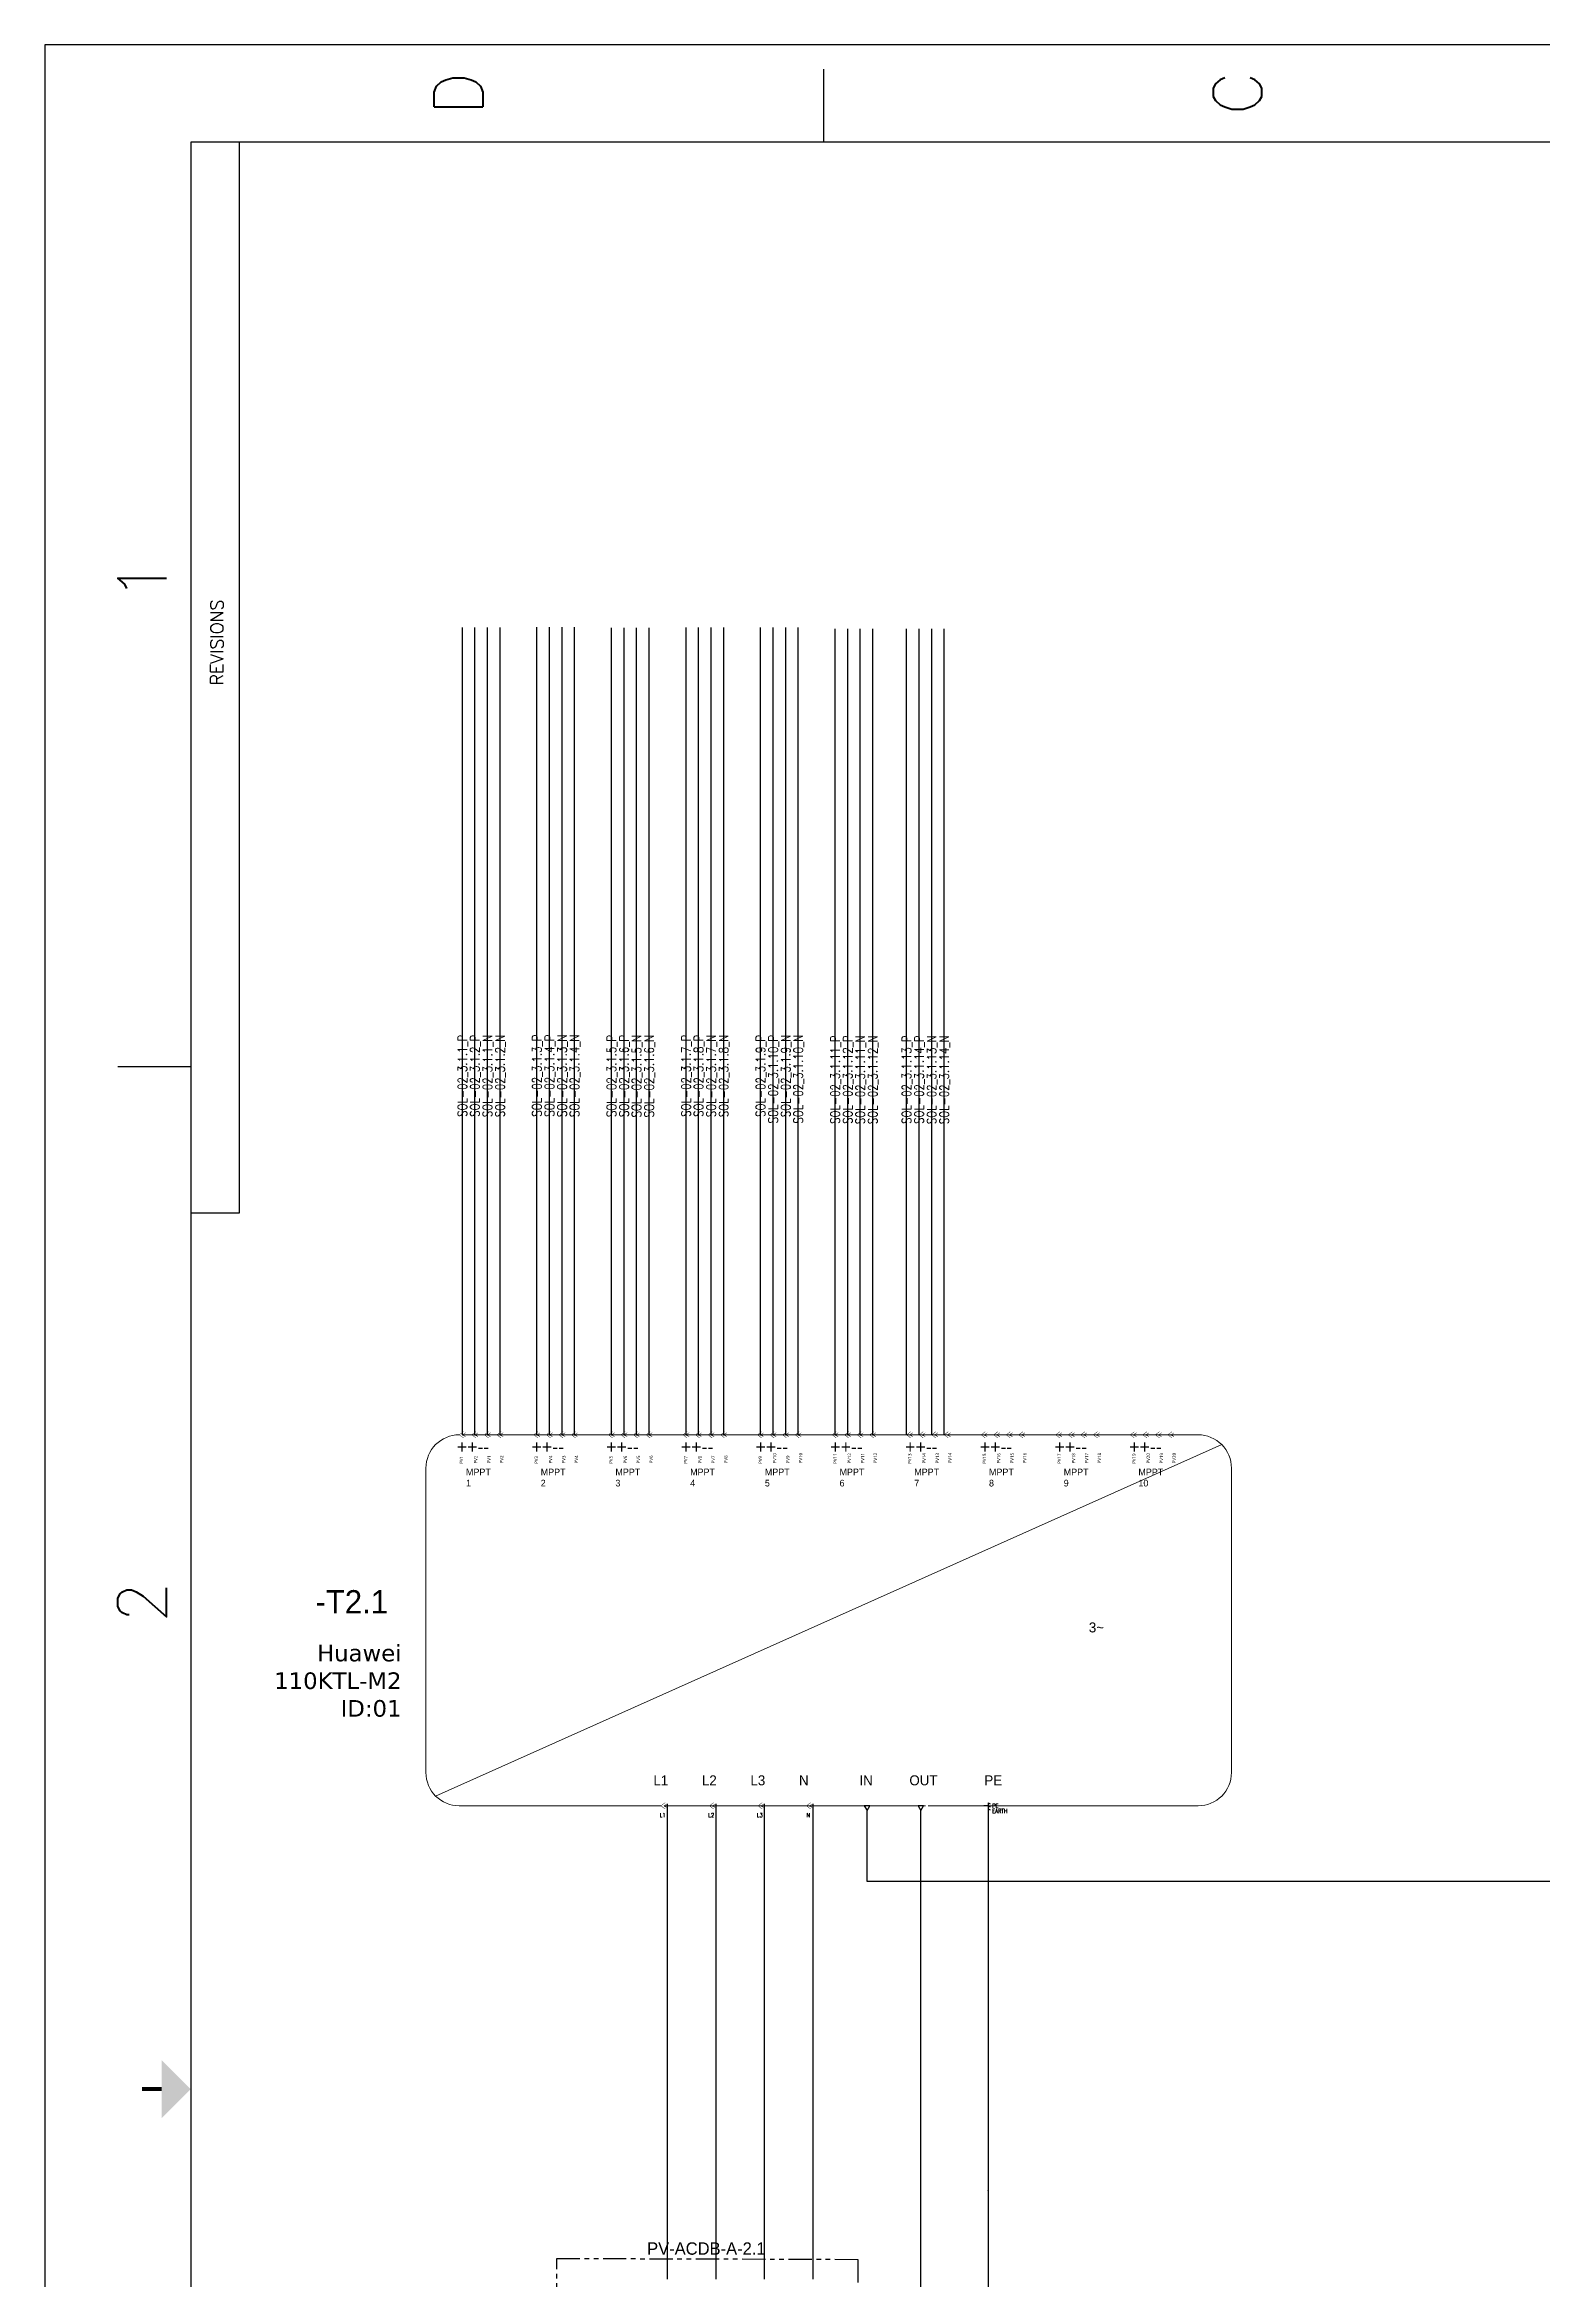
# Model space of a CAD drawing. Header units: inches. Extents: x -25 to 1235, y -506 to 1148.
# Drawn here: x -25 to 581, y 244 to 1148 of the extents above; entities that cross this region are included whole.
import ezdxf
from ezdxf.enums import TextEntityAlignment as Align

# ---------------------------------------------------------------- set-up
doc = ezdxf.new("R2010")
doc.units = ezdxf.units.IN
doc.header["$MEASUREMENT"] = 0
doc.linetypes.add('HIDDEN2', pattern=[0.1875, 0.125, -0.0625])
doc.linetypes.add('PHANTOM2', pattern=[1.25, 0.625, -0.125, 0.125, -0.125, 0.125, -0.125])
for name, color, linetype in [('DESC', 1, 'Continuous'), ('GRN_12AWG', 3, 'Continuous'), ('LOCBOX', 92, 'HIDDEN2'), ('RED_10AWG', 1, 'Continuous'), ('RED_12AWG', 1, 'Continuous'), ('SYMS', 7, 'Continuous'), ('TAGS', 51, 'Continuous'), ('Title Block', 7, 'Continuous'), ('Viewport', 7, 'Continuous'), ('WHT_10AWG', 7, 'Continuous'), ('WHT_9AWG', 7, 'Continuous'), ('WIREFIXED', 70, 'Continuous')]:
    doc.layers.add(name, color=color, linetype=linetype)
doc.styles.add('Roman', font='romans')
doc.styles.add('WD', font='romans.shx')

# ---------------------------------------------------------------- blocks, each defined once
blk = doc.blocks.new('ANSI_border_C')
at = {"layer": 'Title Block'}
for p, q in [((21, 16), (0, 16)), ((21, 0), (21, 16)), ((15.75, 15.25), (15.75, 15.625)), ((20.5, 15.25), (0.5, 15.25)), ((15, 15.25), (15, 15)), ((20.5, 0.75), (20.5, 15.25)), ((15, 15), (20.5, 15)), ((20.5, 12), (20.875, 12))]:
    blk.add_line(p, q, dxfattribs=at)
at = {"layer": 'Title Block', "const_width": 0.02}
blk.add_lwpolyline([(10.5, 15.5), (10.5, 15.4)], dxfattribs=at)
at = {"layer": 'Title Block'}
blk.add_solid([(10.35, 15.4), (10.65, 15.4), (10.5, 15.25)], dxfattribs=at)
at = {"layer": 'Title Block', "style": 'Roman'}
for s, p in [('2', (13, 15.5)), ('1', (18.25, 15.5)), ('D', (20.75, 13.875)), ('C', (20.75, 9.875))]:
    blk.add_text(s, height=0.25, dxfattribs=at).set_placement(p, align=Align.MIDDLE_CENTER)
blk.add_text('REVISIONS', height=0.065, dxfattribs=at).set_placement((17.71, 15.083))
blk = doc.blocks.new('JIC_border_C')
at = {"xscale": 78.77001811510775, "yscale": 78.77001811510775, "zscale": 78.77001811510775, "rotation": 90}
blk.add_blockref('ANSI_border_C', (1235.32, -506.34), dxfattribs=at)
blk = doc.blocks.new('VT0_05')
blk.add_lwpolyline([(0.081, -0.063), (0, 0.078), (-0.081, -0.063)], close=True)
at = {"style": 'WD', "flags": 1}
for tag, p in [('X4TERM01', (-0.045, 0)), ('X2TERM01', (0, 0.078)), ('X1TERM01', (0.045, 0)), ('X8TERM01', (0, -0.063))]:
    blk.add_attdef(tag, p, '', height=0.01, dxfattribs=at)
blk = doc.blocks.new('HGND1')
for p, q in [((0.125, 0), (0, 0)), ((0.125, 0.09375), (0.125, -0.09375)), ((0.125, 0.09375), (0.1875, 0.0625)), ((0.125, 0), (0.1875, -0.03125)), ((0.125, -0.09375), (0.1875, -0.125))]:
    blk.add_line(p, q)
at = {"style": 'WD', "flags": 1}
for tag in ['ASSYCODE', 'X4TERM01', 'CAT', 'FAMILY', 'MFG']:
    blk.add_attdef(tag, (0, 0), '', height=0.01, dxfattribs=at)
at = {"style": 'WD', "width": 0.8}
for tag, p in [('TAG1', (0.25, 0)), ('INST', (0.25, 0.3125)), ('LOC', (0.25, 0.15625)), ('DESC1', (0.25, -0.15625)), ('DESC2', (0.25, -0.3125))]:
    blk.add_attdef(tag, text='', height=0.125, dxfattribs=at).set_placement(p, align=Align.MIDDLE_LEFT)
blk = doc.blocks.new('HC01PJ_1-')
blk.add_line((0.031, 0), (0.094, 0))
for points in [[(0.062, -0.094, 0.0125, 0.0125, 0), (-0.063, 0, 0.0125, 0.0125, 0), (0.062, 0.094, 0, 0, 0)], [(0.125, 0.062, 0.0125, 0.0125, 0), (0.031, 0, 0.0125, 0.0125, 0), (0.125, -0.063, 0, 0, 0)]]:
    blk.add_lwpolyline(points, format="xyseb")
at = {"style": 'WD', "flags": 9}
blk.add_attdef('WDTYPE', text='', height=0.01, dxfattribs=at).set_placement((-0.221, 0.075), align=Align.RIGHT)
at = {"style": 'WD', "width": 0.85}
for tag, p in [('TAG1', (-0.01, 0.125)), ('INST', (-0.012, 0.467)), ('LOC', (-0.012, 0.295)), ('DESC1', (-0.01, -0.344)), ('DESC2', (-0.01, -0.516)), ('DESC3', (-0.01, -0.687))]:
    blk.add_attdef(tag, text='', height=0.125, dxfattribs=at).set_placement(p, align=Align.CENTER)
at = {"style": 'WD'}
for tag, p, flags in [('X4TERMDESC01', (-0.094, 0.031), 1), ('X1TERMDESC02', (0.125, 0.031), 1), ('FAMILY', (0.206, 0.131), 9)]:
    blk.add_attdef(tag, p, '', height=0.01, dxfattribs=dict(at, flags=flags))
at = {"color": 7, "style": 'WD', "flags": 1}
for tag, p in [('X4TERM01', (-0.063, 0)), ('X1TERM02', (0.094, 0))]:
    blk.add_attdef(tag, p, '', height=0.0125, dxfattribs=at)
at = {"style": 'WD'}
for tag, p in [('X2LINK', (0, 0.094)), ('X8LINK', (0, -0.094))]:
    blk.add_attdef(tag, p, '', height=0.01, dxfattribs=at)
at = {"linetype": 'Continuous', "style": 'WD', "flags": 9}
for tag, p in [('ASSYCODE', (0.219, 0.062)), ('MFG', (0.228, 0.089)), ('CAT', (0.23, 0.108))]:
    blk.add_attdef(tag, text='', height=0.01, dxfattribs=at).set_placement(p, align=Align.CENTER)
at = {"linetype": 'Continuous', "style": 'WD', "flags": 8}
blk.add_attdef('TERM01', text='', height=0.125, dxfattribs=at).set_placement((-0.104, -0.031), align=Align.TOP_RIGHT)
blk.add_attdef('TERM02', text='', height=0.125, dxfattribs=at).set_placement((0.146, -0.031), align=Align.TOP_LEFT)
blk = doc.blocks.new('WD_WNV')
at = {"linetype": 'Continuous', "style": 'WD', "width": 0.8}
blk.add_attdef('WIRENO', text='', height=0.125, dxfattribs=at).set_placement((-0.05, 0), align=Align.MIDDLE_RIGHT)
at = {"style": 'WD', "flags": 1}
for tag, p in [('W01USER', (-0.062, 0.094)), ('W02USER', (-0.062, 0.086)), ('W03USER', (-0.062, 0.078)), ('W04USER', (-0.062, 0.07)), ('W05USER', (-0.062, 0.062)), ('W06USER', (-0.062, 0.055)), ('W07USER', (-0.062, 0.047)), ('W08USER', (-0.062, 0.039)), ('W09USER', (-0.062, 0.031)), ('W10USER', (-0.062, 0.023))]:
    blk.add_attdef(tag, text='', height=0.005, dxfattribs=at).set_placement(p, align=Align.CENTER)

msp = doc.modelspace()

# ---------------------------------------------------------------- linework, layer by layer
at = {"color": 5, "lineweight": 9}
msp.add_line((451.09, 581.5), (133.13, 439.28), dxfattribs=at)
for points in [[(224.26, 435.34), (142.63, 435.34, -0.414214), (129.2, 448.77), (129.2, 572, -0.414214), (142.63, 585.44), (142.7, 585.44)], [(144.8, 585.44), (441.59, 585.44, -0.414214), (455.02, 572), (455.02, 448.77, -0.414214), (441.59, 435.34), (332.29, 435.34)]]:
    msp.add_lwpolyline(points, format="xyb", dxfattribs=at)
msp.add_lwpolyline([(331.2, 435.34), (226.35, 435.34)], dxfattribs=at)
at = {"layer": 'GRN_12AWG'}
msp.add_line((356.56, 435.34), (356.56, 164.07), dxfattribs=at)
at = {"layer": 'LOCBOX', "color": 6, "linetype": 'PHANTOM2', "ltscale": 15}
msp.add_lwpolyline([(182.13, 252.24), (303.93, 251.86), (303.93, 153.74), (182.13, 154.11)], close=True, dxfattribs=at)
at = {"layer": 'RED_10AWG'}
for p, q in [((143.96, 585.44), (143.96, 912.04)), ((149.03, 585.44), (149.03, 912.04)), ((154.11, 585.44), (154.11, 912.04)), ((159.18, 585.44), (159.18, 912.04)), ((174.11, 585.44), (174.11, 912.23)), ((179.19, 585.44), (179.19, 912.23)), ((184.26, 585.44), (184.26, 912.23)), ((189.33, 585.44), (189.33, 912.23)), ((204.27, 585.44), (204.27, 911.91)), ((209.34, 585.44), (209.34, 911.91)), ((214.41, 585.44), (214.41, 911.91)), ((219.49, 585.44), (219.49, 911.91)), ((234.42, 585.44), (234.42, 912.03)), ((239.49, 585.44), (239.49, 912.03)), ((244.57, 585.44), (244.57, 912.03)), ((249.64, 585.44), (249.64, 912.03)), ((264.57, 585.44), (264.57, 911.98)), ((269.65, 585.44), (269.65, 911.98)), ((274.72, 585.44), (274.72, 911.98)), ((279.79, 585.44), (279.79, 911.98)), ((294.73, 585.44), (294.73, 911.48)), ((299.8, 585.44), (299.8, 911.48)), ((304.87, 585.44), (304.87, 911.48)), ((309.94, 585.44), (309.94, 911.48)), ((323.62, 585.44), (323.62, 911.48)), ((328.69, 585.44), (328.69, 911.48)), ((333.76, 585.44), (333.76, 911.48)), ((338.84, 585.44), (338.84, 911.48))]:
    msp.add_line(p, q, dxfattribs=at)
at = {"layer": 'RED_12AWG'}
for p, q in [((226.77, 436.18), (226.77, 243.79)), ((246.4, 436.18), (246.4, 243.79)), ((266.03, 436.18), (266.03, 243.79)), ((285.65, 436.18), (285.65, 243.79))]:
    msp.add_line(p, q, dxfattribs=at)
at = {"layer": 'WHT_10AWG'}
for centre in [(356.56, 279.61), (356.56, 264.61)]:
    msp.add_arc(centre, 0.05, 0, 180, dxfattribs=at)
at = {"layer": 'WHT_9AWG'}
for p, q in [((307.61, 404.67), (307.61, 433.45)), ((329.42, 117.11), (329.42, 433.45)), ((325.52, 404.67), (307.61, 404.67)), ((356.46, 404.67), (325.52, 404.67)), ((917.2, 404.67), (356.66, 404.67))]:
    msp.add_line(p, q, dxfattribs=at)

# ---------------------------------------------------------------- block references
at = {"layer": 'SYMS', "color": 5, "lineweight": 9, "xscale": 13.43108688204268, "yscale": 13.43108688204268, "zscale": 13.43108688204268}
for p in [(143.54, 585.44), (148.61, 585.44), (153.69, 585.44), (158.76, 585.44), (173.69, 585.44), (178.77, 585.44), (183.84, 585.44), (188.91, 585.44), (203.85, 585.44), (208.92, 585.44), (213.99, 585.44), (219.07, 585.44), (234, 585.44), (239.07, 585.44), (244.15, 585.44), (249.22, 585.44), (264.15, 585.44), (269.23, 585.44), (274.3, 585.44), (279.37, 585.44), (294.31, 585.44), (299.38, 585.44), (304.45, 585.44), (309.52, 585.44), (324.46, 585.44), (329.53, 585.44), (334.6, 585.44), (339.68, 585.44), (354.61, 585.44), (359.68, 585.44), (364.76, 585.44), (369.83, 585.44), (384.76, 585.44), (389.84, 585.44), (394.91, 585.44), (399.98, 585.44), (414.92, 585.44), (419.99, 585.44), (425.06, 585.44), (430.13, 585.44)]:
    msp.add_blockref('HC01PJ_1-', p, dxfattribs=at)
at = {"layer": 'SYMS', "color": 5, "lineweight": 9}
ref = msp.add_blockref('HC01PJ_1-', (225.1, 435.34), dxfattribs=dict(at, xscale=13.43108688204268, yscale=13.43108688204268, zscale=13.43108688204268))
ref.add_attrib('DESC1', 'L1', dxfattribs={"layer": 'DESC', "height": 1.679, "style": 'WD', "width": 0.85}).set_placement((224.96, 430.73), align=Align.CENTER)
ref = msp.add_blockref('HC01PJ_1-', (244.72, 435.34), dxfattribs=dict(at, xscale=13.43108688204268, yscale=13.43108688204268, zscale=13.43108688204268))
ref.add_attrib('DESC1', 'L2', dxfattribs={"layer": 'DESC', "height": 1.679, "style": 'WD', "width": 0.85}).set_placement((244.58, 430.73), align=Align.CENTER)
ref = msp.add_blockref('HC01PJ_1-', (264.35, 435.34), dxfattribs=dict(at, xscale=13.43108688204268, yscale=13.43108688204268, zscale=13.43108688204268))
ref.add_attrib('DESC1', 'L3', dxfattribs={"layer": 'DESC', "height": 1.679, "style": 'WD', "width": 0.85}).set_placement((264.21, 430.73), align=Align.CENTER)
ref = msp.add_blockref('HC01PJ_1-', (283.97, 435.34), dxfattribs=dict(at, xscale=13.43108688204268, yscale=13.43108688204268, zscale=13.43108688204268))
ref.add_attrib('DESC1', 'N', dxfattribs={"layer": 'DESC', "height": 1.68, "style": 'WD', "width": 0.85}).set_placement((283.83, 430.73), align=Align.CENTER)
at = {"layer": 'SYMS', "color": 5, "lineweight": 9, "xscale": 13.43108688204268, "yscale": 13.43108688204268, "zscale": 13.43108688204268, "rotation": 180}
for p in [(307.61, 434.5), (329.42, 434.5)]:
    msp.add_blockref('VT0_05', p, dxfattribs=at)
at = {"layer": 'SYMS', "color": 5, "lineweight": 9}
ref = msp.add_blockref('HGND1', (354.88, 435.34), dxfattribs=dict(at, xscale=13.43108688204268, yscale=13.43108688204268, zscale=13.43108688204268))
ref.add_attrib('TAG1', 'PE', dxfattribs={"layer": 'TAGS', "height": 1.679, "style": 'WD', "width": 0.8}).set_placement((358.24, 435.34), align=Align.MIDDLE_LEFT)
ref.add_attrib('DESC1', 'EARTH', dxfattribs={"layer": 'DESC', "height": 1.679, "style": 'WD', "width": 0.8}).set_placement((358.24, 433.24), align=Align.MIDDLE_LEFT)
at = {"layer": 'Viewport'}
msp.add_blockref('JIC_border_C', (0, 0), dxfattribs=at)
at = {"layer": 'WIREFIXED'}
ref = msp.add_blockref('WD_WNV', (143.96, 748.74), dxfattribs=dict(at, xscale=10, yscale=90, rotation=90))
ref.add_attrib('WIRENOF', 'SOL-02_3.1.1_P', dxfattribs={"linetype": 'Continuous', "height": 3.75, "rotation": 90, "style": 'WD', "width": 0.8}).set_placement((143.96, 747.24), align=Align.MIDDLE_RIGHT)
ref = msp.add_blockref('WD_WNV', (149.03, 748.74), dxfattribs=dict(at, xscale=10, yscale=90, rotation=90))
ref.add_attrib('WIRENOF', 'SOL-02_3.1.2_P', dxfattribs={"linetype": 'Continuous', "height": 3.75, "rotation": 90, "style": 'WD', "width": 0.8}).set_placement((149.03, 747.24), align=Align.MIDDLE_RIGHT)
ref = msp.add_blockref('WD_WNV', (154.11, 748.74), dxfattribs=dict(at, xscale=10, yscale=90, rotation=90))
ref.add_attrib('WIRENOF', 'SOL-02_3.1.1_N', dxfattribs={"linetype": 'Continuous', "height": 3.75, "rotation": 90, "style": 'WD', "width": 0.8}).set_placement((154.11, 747.24), align=Align.MIDDLE_RIGHT)
ref = msp.add_blockref('WD_WNV', (159.18, 748.74), dxfattribs=dict(at, xscale=10, yscale=90, rotation=90))
ref.add_attrib('WIRENOF', 'SOL-02_3.1.2_N', dxfattribs={"linetype": 'Continuous', "height": 3.75, "rotation": 90, "style": 'WD', "width": 0.8}).set_placement((159.18, 747.24), align=Align.MIDDLE_RIGHT)
ref = msp.add_blockref('WD_WNV', (174.11, 748.83), dxfattribs=dict(at, xscale=10, yscale=90, rotation=90))
ref.add_attrib('WIRENOF', 'SOL-02_3.1.3_P', dxfattribs={"linetype": 'Continuous', "height": 3.75, "rotation": 90, "style": 'WD', "width": 0.8}).set_placement((174.11, 747.33), align=Align.MIDDLE_RIGHT)
ref = msp.add_blockref('WD_WNV', (179.19, 748.83), dxfattribs=dict(at, xscale=10, yscale=90, rotation=90))
ref.add_attrib('WIRENOF', 'SOL-02_3.1.4_P', dxfattribs={"linetype": 'Continuous', "height": 3.75, "rotation": 90, "style": 'WD', "width": 0.8}).set_placement((179.19, 747.33), align=Align.MIDDLE_RIGHT)
ref = msp.add_blockref('WD_WNV', (184.26, 748.83), dxfattribs=dict(at, xscale=10, yscale=90, rotation=90))
ref.add_attrib('WIRENOF', 'SOL-02_3.1.3_N', dxfattribs={"linetype": 'Continuous', "height": 3.75, "rotation": 90, "style": 'WD', "width": 0.8}).set_placement((184.26, 747.33), align=Align.MIDDLE_RIGHT)
ref = msp.add_blockref('WD_WNV', (189.33, 748.83), dxfattribs=dict(at, xscale=10, yscale=90, rotation=90))
ref.add_attrib('WIRENOF', 'SOL-02_3.1.4_N', dxfattribs={"linetype": 'Continuous', "height": 3.75, "rotation": 90, "style": 'WD', "width": 0.8}).set_placement((189.33, 747.33), align=Align.MIDDLE_RIGHT)
ref = msp.add_blockref('WD_WNV', (204.27, 748.67), dxfattribs=dict(at, xscale=10, yscale=90, rotation=90))
ref.add_attrib('WIRENOF', 'SOL-02_3.1.5_P', dxfattribs={"linetype": 'Continuous', "height": 3.75, "rotation": 90, "style": 'WD', "width": 0.8}).set_placement((204.27, 747.17), align=Align.MIDDLE_RIGHT)
ref = msp.add_blockref('WD_WNV', (209.34, 748.67), dxfattribs=dict(at, xscale=10, yscale=90, rotation=90))
ref.add_attrib('WIRENOF', 'SOL-02_3.1.6_P', dxfattribs={"linetype": 'Continuous', "height": 3.75, "rotation": 90, "style": 'WD', "width": 0.8}).set_placement((209.34, 747.17), align=Align.MIDDLE_RIGHT)
ref = msp.add_blockref('WD_WNV', (214.41, 748.67), dxfattribs=dict(at, xscale=10, yscale=90, rotation=90))
ref.add_attrib('WIRENOF', 'SOL-02_3.1.5_N', dxfattribs={"linetype": 'Continuous', "height": 3.75, "rotation": 90, "style": 'WD', "width": 0.8}).set_placement((214.41, 747.17), align=Align.MIDDLE_RIGHT)
ref = msp.add_blockref('WD_WNV', (219.49, 748.67), dxfattribs=dict(at, xscale=10, yscale=90, rotation=90))
ref.add_attrib('WIRENOF', 'SOL-02_3.1.6_N', dxfattribs={"linetype": 'Continuous', "height": 3.75, "rotation": 90, "style": 'WD', "width": 0.8}).set_placement((219.49, 747.17), align=Align.MIDDLE_RIGHT)
ref = msp.add_blockref('WD_WNV', (234.42, 748.73), dxfattribs=dict(at, xscale=10, yscale=90, rotation=90))
ref.add_attrib('WIRENOF', 'SOL-02_3.1.7_P', dxfattribs={"linetype": 'Continuous', "height": 3.75, "rotation": 90, "style": 'WD', "width": 0.8}).set_placement((234.42, 747.23), align=Align.MIDDLE_RIGHT)
ref = msp.add_blockref('WD_WNV', (239.49, 748.73), dxfattribs=dict(at, xscale=10, yscale=90, rotation=90))
ref.add_attrib('WIRENOF', 'SOL-02_3.1.8_P', dxfattribs={"linetype": 'Continuous', "height": 3.75, "rotation": 90, "style": 'WD', "width": 0.8}).set_placement((239.49, 747.23), align=Align.MIDDLE_RIGHT)
ref = msp.add_blockref('WD_WNV', (244.57, 748.73), dxfattribs=dict(at, xscale=10, yscale=90, rotation=90))
ref.add_attrib('WIRENOF', 'SOL-02_3.1.7_N', dxfattribs={"linetype": 'Continuous', "height": 3.75, "rotation": 90, "style": 'WD', "width": 0.8}).set_placement((244.57, 747.23), align=Align.MIDDLE_RIGHT)
ref = msp.add_blockref('WD_WNV', (249.64, 748.73), dxfattribs=dict(at, xscale=10, yscale=90, rotation=90))
ref.add_attrib('WIRENOF', 'SOL-02_3.1.8_N', dxfattribs={"linetype": 'Continuous', "height": 3.75, "rotation": 90, "style": 'WD', "width": 0.8}).set_placement((249.64, 747.23), align=Align.MIDDLE_RIGHT)
ref = msp.add_blockref('WD_WNV', (264.57, 748.71), dxfattribs=dict(at, xscale=10, yscale=90, rotation=90))
ref.add_attrib('WIRENOF', 'SOL-02_3.1.9_P', dxfattribs={"linetype": 'Continuous', "height": 3.75, "rotation": 90, "style": 'WD', "width": 0.8}).set_placement((264.57, 747.21), align=Align.MIDDLE_RIGHT)
ref = msp.add_blockref('WD_WNV', (269.65, 748.71), dxfattribs=dict(at, xscale=10, yscale=90, rotation=90))
ref.add_attrib('WIRENOF', 'SOL-02_3.1.10_P', dxfattribs={"linetype": 'Continuous', "height": 3.75, "rotation": 90, "style": 'WD', "width": 0.8}).set_placement((269.65, 747.21), align=Align.MIDDLE_RIGHT)
ref = msp.add_blockref('WD_WNV', (274.72, 748.71), dxfattribs=dict(at, xscale=10, yscale=90, rotation=90))
ref.add_attrib('WIRENOF', 'SOL-02_3.1.9_N', dxfattribs={"linetype": 'Continuous', "height": 3.75, "rotation": 90, "style": 'WD', "width": 0.8}).set_placement((274.72, 747.21), align=Align.MIDDLE_RIGHT)
ref = msp.add_blockref('WD_WNV', (279.79, 748.71), dxfattribs=dict(at, xscale=10, yscale=90, rotation=90))
ref.add_attrib('WIRENOF', 'SOL-02_3.1.10_N', dxfattribs={"linetype": 'Continuous', "height": 3.75, "rotation": 90, "style": 'WD', "width": 0.8}).set_placement((279.79, 747.21), align=Align.MIDDLE_RIGHT)
ref = msp.add_blockref('WD_WNV', (294.73, 748.46), dxfattribs=dict(at, xscale=10, yscale=90, rotation=90))
ref.add_attrib('WIRENOF', 'SOL-02_3.1.11_P', dxfattribs={"linetype": 'Continuous', "height": 3.75, "rotation": 90, "style": 'WD', "width": 0.8}).set_placement((294.73, 746.96), align=Align.MIDDLE_RIGHT)
ref = msp.add_blockref('WD_WNV', (299.8, 748.46), dxfattribs=dict(at, xscale=10, yscale=90, rotation=90))
ref.add_attrib('WIRENOF', 'SOL-02_3.1.12_P', dxfattribs={"linetype": 'Continuous', "height": 3.75, "rotation": 90, "style": 'WD', "width": 0.8}).set_placement((299.8, 746.96), align=Align.MIDDLE_RIGHT)
ref = msp.add_blockref('WD_WNV', (304.87, 748.46), dxfattribs=dict(at, xscale=10, yscale=90, rotation=90))
ref.add_attrib('WIRENOF', 'SOL-02_3.1.11_N', dxfattribs={"linetype": 'Continuous', "height": 3.75, "rotation": 90, "style": 'WD', "width": 0.8}).set_placement((304.87, 746.96), align=Align.MIDDLE_RIGHT)
ref = msp.add_blockref('WD_WNV', (309.94, 748.46), dxfattribs=dict(at, xscale=10, yscale=90, rotation=90))
ref.add_attrib('WIRENOF', 'SOL-02_3.1.12_N', dxfattribs={"linetype": 'Continuous', "height": 3.75, "rotation": 90, "style": 'WD', "width": 0.8}).set_placement((309.94, 746.96), align=Align.MIDDLE_RIGHT)
ref = msp.add_blockref('WD_WNV', (323.62, 748.46), dxfattribs=dict(at, xscale=10, yscale=90, rotation=90))
ref.add_attrib('WIRENOF', 'SOL-02_3.1.13_P', dxfattribs={"linetype": 'Continuous', "height": 3.75, "rotation": 90, "style": 'WD', "width": 0.8}).set_placement((323.62, 746.96), align=Align.MIDDLE_RIGHT)
ref = msp.add_blockref('WD_WNV', (328.69, 748.46), dxfattribs=dict(at, xscale=10, yscale=90, rotation=90))
ref.add_attrib('WIRENOF', 'SOL-02_3.1.14_P', dxfattribs={"linetype": 'Continuous', "height": 3.75, "rotation": 90, "style": 'WD', "width": 0.8}).set_placement((328.69, 746.96), align=Align.MIDDLE_RIGHT)
ref = msp.add_blockref('WD_WNV', (333.76, 748.46), dxfattribs=dict(at, xscale=10, yscale=90, rotation=90))
ref.add_attrib('WIRENOF', 'SOL-02_3.1.13_N', dxfattribs={"linetype": 'Continuous', "height": 3.75, "rotation": 90, "style": 'WD', "width": 0.8}).set_placement((333.76, 746.96), align=Align.MIDDLE_RIGHT)
ref = msp.add_blockref('WD_WNV', (338.84, 748.46), dxfattribs=dict(at, xscale=10, yscale=90, rotation=90))
ref.add_attrib('WIRENOF', 'SOL-02_3.1.14_N', dxfattribs={"linetype": 'Continuous', "height": 3.75, "rotation": 90, "style": 'WD', "width": 0.8}).set_placement((338.84, 746.96), align=Align.MIDDLE_RIGHT)

# ---------------------------------------------------------------- texts
at = {"color": 5, "lineweight": 9, "attachment_point": 1}
for s, width, insert, char_height in [('++--', 0.946, (141.65, 583.25), 5.372), ('++--', 0.946, (171.87, 583.25), 5.372), ('++--', 0.946, (202.09, 583.25), 5.372), ('++--', 0.946, (232.31, 583.25), 5.372), ('++--', 0.946, (262.53, 583.25), 5.372), ('++--', 0.946, (292.75, 583.25), 5.372), ('++--', 0.946, (322.97, 583.25), 5.372), ('++--', 0.946, (353.19, 583.25), 5.372), ('++--', 0.946, (383.41, 583.25), 5.372), ('++--', 0.946, (413.63, 583.25), 5.372), ('MPPT 1', 1.3586, (145.41, 571.75), 2.702), ('MPPT 2', 1.3586, (175.63, 571.75), 2.702), ('MPPT 3', 1.3586, (205.85, 571.75), 2.702), ('MPPT 4', 1.3586, (236.07, 571.75), 2.702), ('MPPT 5', 1.3586, (266.29, 571.75), 2.702), ('MPPT 6', 1.3586, (296.51, 571.75), 2.702), ('MPPT 7', 1.3586, (326.73, 571.75), 2.702), ('MPPT 8', 1.3586, (356.95, 571.75), 2.702), ('MPPT 9', 1.3586, (387.17, 571.75), 2.702), ('MPPT 10', 1.3586, (417.39, 571.75), 2.702), ('3~', 4.2552, (397.34, 509.53), 4.029), ('L1', 4.2552, (221.21, 447.67), 4.029), ('L2', 4.2552, (240.84, 447.67), 4.029), ('L3', 4.2552, (260.46, 447.67), 4.029), ('N', 4.2552, (280.09, 447.67), 4.03), ('IN', 4.2552, (304.53, 447.67), 4.029), ('OUT', 4.2552, (324.75, 447.67), 4.029), ('PE', 4.2552, (355.07, 447.67), 4.029)]:
    msp.add_mtext_dynamic_manual_height_columns(s, width=width, gutter_width=0.325, heights=[0], dxfattribs=dict(at, insert=insert, char_height=char_height))
at = {"color": 5, "lineweight": 9, "char_height": 1.3431, "attachment_point": 1, "rotation": 90}
for s, insert in [('{\\fYu Gothic Medium|b0|i0|c0|p34;PV1}', (142.9, 573.69)), ('{\\fYu Gothic Medium|b0|i0|c0|p34;PV2}', (148.7, 573.81)), ('{\\fYu Gothic Medium|b0|i0|c0|p34;PV1}', (154.05, 573.88)), ('{\\fYu Gothic Medium|b0|i0|c0|p34;PV2}', (159.19, 573.93)), ('{\\fYu Gothic Medium|b0|i0|c0|p34;PV3}', (173.12, 573.69)), ('{\\fYu Gothic Medium|b0|i0|c0|p34;PV4}', (178.92, 573.81)), ('{\\fYu Gothic Medium|b0|i0|c0|p34;PV3}', (184.27, 573.88)), ('{\\fYu Gothic Medium|b0|i0|c0|p34;PV4}', (189.41, 573.93)), ('{\\fYu Gothic Medium|b0|i0|c0|p34;PV5}', (203.34, 573.69)), ('{\\fYu Gothic Medium|b0|i0|c0|p34;PV6}', (209.14, 573.81)), ('{\\fYu Gothic Medium|b0|i0|c0|p34;PV5}', (214.49, 573.88)), ('{\\fYu Gothic Medium|b0|i0|c0|p34;PV6}', (219.63, 573.93)), ('{\\fYu Gothic Medium|b0|i0|c0|p34;PV7}', (233.56, 573.69)), ('{\\fYu Gothic Medium|b0|i0|c0|p34;PV8}', (239.36, 573.81)), ('{\\fYu Gothic Medium|b0|i0|c0|p34;PV7}', (244.71, 573.88)), ('{\\fYu Gothic Medium|b0|i0|c0|p34;PV8}', (249.85, 573.93)), ('{\\fYu Gothic Medium|b0|i0|c0|p34;PV9}', (263.78, 573.69)), ('{\\fYu Gothic Medium|b0|i0|c0|p34;PV10}', (269.58, 573.81)), ('{\\fYu Gothic Medium|b0|i0|c0|p34;PV9}', (274.93, 573.88)), ('{\\fYu Gothic Medium|b0|i0|c0|p34;PV10}', (280.07, 573.93)), ('{\\fYu Gothic Medium|b0|i0|c0|p34;PV11}', (294, 573.69)), ('{\\fYu Gothic Medium|b0|i0|c0|p34;PV12}', (299.8, 573.81)), ('{\\fYu Gothic Medium|b0|i0|c0|p34;PV11}', (305.15, 573.88)), ('{\\fYu Gothic Medium|b0|i0|c0|p34;PV12}', (310.29, 573.93)), ('{\\fYu Gothic Medium|b0|i0|c0|p34;PV13}', (324.22, 573.69)), ('{\\fYu Gothic Medium|b0|i0|c0|p34;PV14}', (330.02, 573.81)), ('{\\fYu Gothic Medium|b0|i0|c0|p34;PV13}', (335.37, 573.88)), ('{\\fYu Gothic Medium|b0|i0|c0|p34;PV14}', (340.51, 573.93)), ('{\\fYu Gothic Medium|b0|i0|c0|p34;PV15}', (354.44, 573.69)), ('{\\fYu Gothic Medium|b0|i0|c0|p34;PV16}', (360.24, 573.81)), ('{\\fYu Gothic Medium|b0|i0|c0|p34;PV15}', (365.59, 573.88)), ('{\\fYu Gothic Medium|b0|i0|c0|p34;PV16}', (370.73, 573.93)), ('{\\fYu Gothic Medium|b0|i0|c0|p34;PV17}', (384.66, 573.69)), ('{\\fYu Gothic Medium|b0|i0|c0|p34;PV18}', (390.46, 573.81)), ('{\\fYu Gothic Medium|b0|i0|c0|p34;PV17}', (395.81, 573.88)), ('{\\fYu Gothic Medium|b0|i0|c0|p34;PV18}', (400.95, 573.93)), ('{\\fYu Gothic Medium|b0|i0|c0|p34;PV19}', (414.88, 573.69)), ('{\\fYu Gothic Medium|b0|i0|c0|p34;PV20}', (420.68, 573.81)), ('{\\fYu Gothic Medium|b0|i0|c0|p34;PV19}', (426.03, 573.88)), ('{\\fYu Gothic Medium|b0|i0|c0|p34;PV20}', (431.17, 573.93))]:
    msp.add_mtext_dynamic_manual_height_columns(s, width=0.3802, gutter_width=0.325, heights=[0], dxfattribs=dict(at, insert=insert))
at = {"insert": (109.67, 500.52), "char_height": 6.7155, "attachment_point": 1}
msp.add_mtext_dynamic_manual_height_columns('\\pxqr;{\\fVerdana|b0|i0|c0|p34;Huawei 110KTL-M2\\PID:01}', width=9.6595, gutter_width=3, heights=[0], dxfattribs=at)
msp.add_attdef('-T2.1', text='Huawei 110KTL-M2', height=9.4018).set_placement((84.53, 522.6), align=Align.TOP_LEFT)
at = {"layer": 'LOCBOX', "color": 6}
msp.add_text('PV-ACDB-A-2.1', height=5, dxfattribs=at).set_placement((242.63, 252.24), align=Align.BOTTOM_CENTER)

doc.saveas('drawing.dxf')
